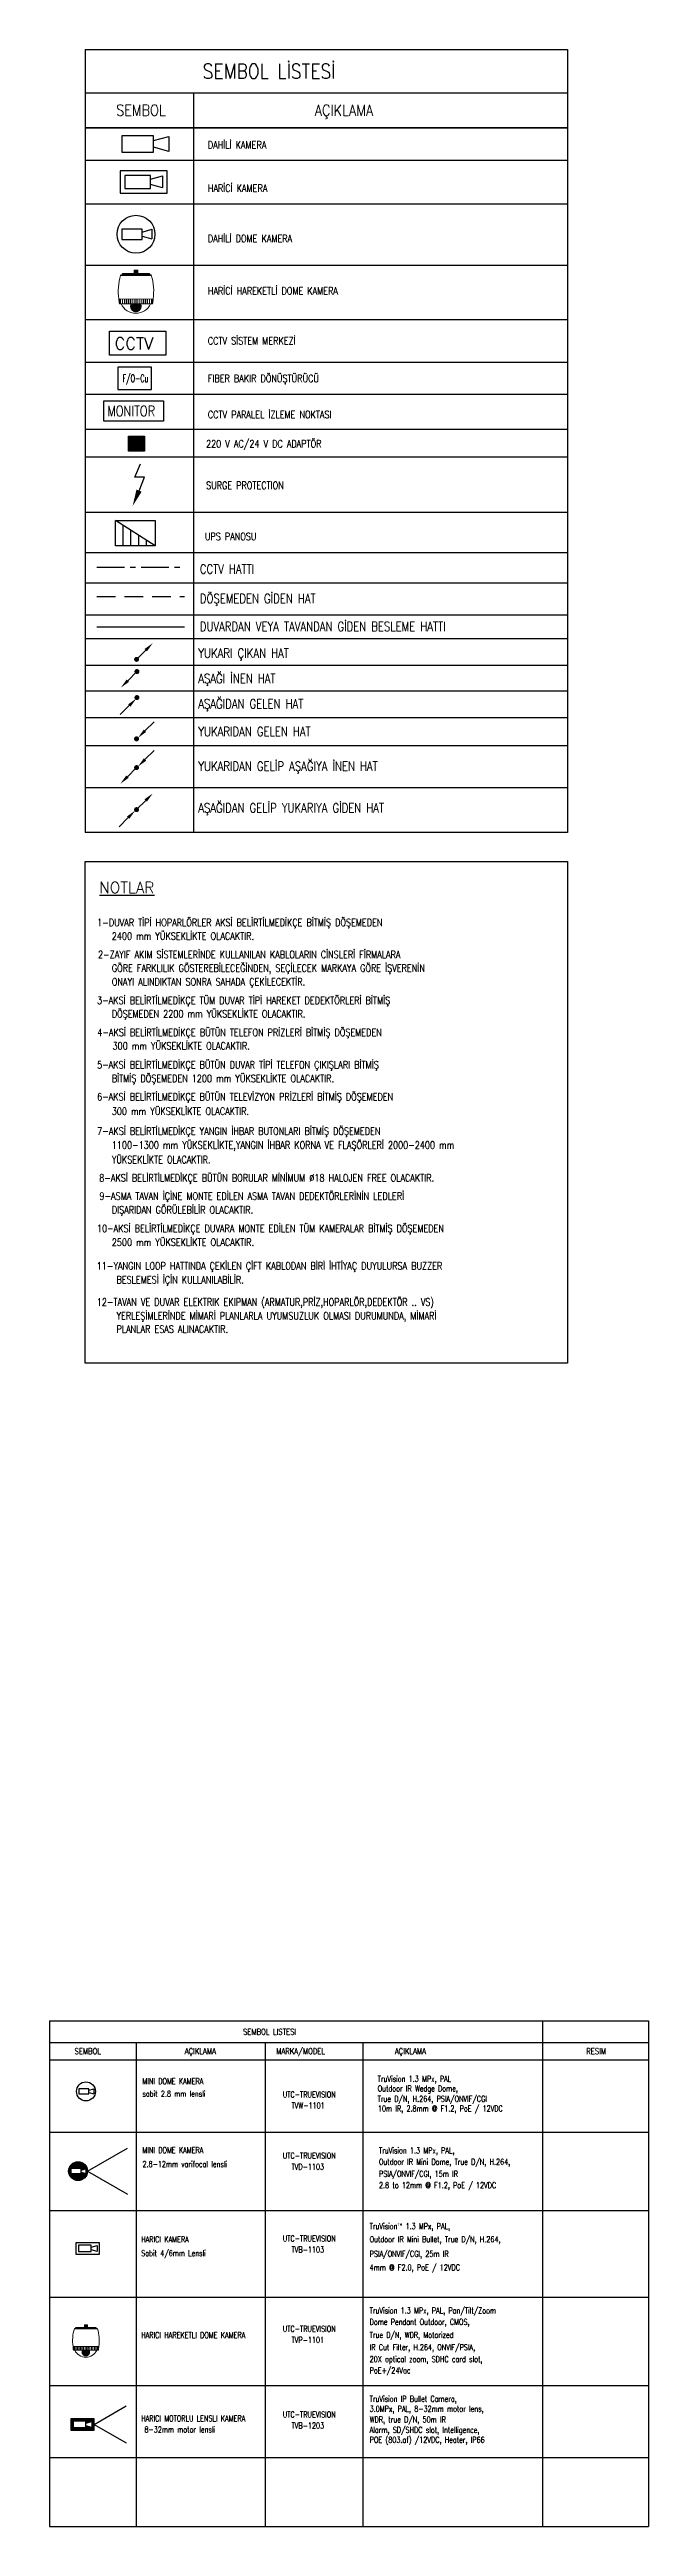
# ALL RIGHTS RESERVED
# Model space of a CAD drawing. Extents: x -9059 to 11889, y 0 to 6614.
# Drawn here: x -1251 to -439, y 3257 to 6614 of the extents above; entities that cross this region are included whole.
import ezdxf
from ezdxf.enums import TextEntityAlignment as Align

# ---------------------------------------------------------------- set-up
doc = ezdxf.new("R2010")
doc.units = 0
doc.header["$LTSCALE"] = 10
doc.header["$MEASUREMENT"] = 0
doc.linetypes.add('CENTER', pattern=[2, 1.25, -0.25, 0.25, -0.25])
doc.linetypes.add('HIDDEN', pattern=[0.375, 0.25, -0.125])
for name, color, linetype, lineweight in [('E-220 V AC 24 V DC ADAPTÖR', 7, 'Continuous', 30), ('E-AŞAĞI İNEN HAT', 7, 'Continuous', 30), ('E-AŞAĞIDAN GELEN HAT', 7, 'Continuous', 30), ('E-AŞAĞIDAN GELİP YUKARIYA GİDEN HAT', 7, 'Continuous', 30), ('E-CCTV MERKEZİ', 7, 'Continuous', 30), ('E-CCTV PARALEL İZLEME NOKTASI', 7, 'Continuous', 30), ('E-DAHİLİ DOME KAMERA', 7, 'Continuous', 30), ('E-DAHİLİ KAMERA', 7, 'Continuous', 30), ('E-DAHİLİ SPEED DOME', 7, 'Continuous', 30), ('E-GUVENLIK-CCTV', 7, 'Continuous', 30), ('E-HARİCİ KAMERA', 7, 'Continuous', 30), ('E-IP KAMERA RACK KABİN', 7, 'Continuous', 30), ('E-KABLO', 7, 'Continuous', 30), ('E-TOPRAKLAMA', 7, 'Continuous', 30), ('E-UPS PANOSU', 7, 'Continuous', 30), ('E-YAZI', 7, 'Continuous', 30), ('E-YUKARI ÇIKAN HAT', 7, 'Continuous', 30), ('E-YUKARIDAN GELEN HAT', 7, 'Continuous', 30), ('E-YUKARIDAN GELİP AŞAĞIYA İNEN HAT', 7, 'Continuous', 30)]:
    doc.layers.add(name, color=color, linetype=linetype, lineweight=lineweight)
doc.styles.add('E-YAZI', font='txttw.shx')

# ---------------------------------------------------------------- blocks, each defined once
blk = doc.blocks.new('100_DAHİLİ KAMERA')
at = {"layer": 'E-DAHİLİ KAMERA', "color": 4}
blk.add_lwpolyline([(4.31, -1.1), (4.31, 1.1), (0, 1.1), (0, -1.1)], close=True, dxfattribs=at)
blk.add_lwpolyline([(4.31, 0.44), (6.35, 1.02), (6.35, -1.02), (4.31, -0.44)], dxfattribs=at)
blk = doc.blocks.new('100_HARİCİ KAMERA')
at = {"layer": 'E-HARİCİ KAMERA', "color": 4}
for points in [[(0, -1.9), (7.95, -1.9), (7.95, 1.9), (0, 1.9)], [(5.11, -1.1), (5.11, 1.1), (0.8, 1.1), (0.8, -1.1)]]:
    blk.add_lwpolyline(points, close=True, dxfattribs=at)
blk.add_lwpolyline([(5.11, 0.44), (7.15, 1.02), (7.15, -1.02), (5.11, -0.44)], dxfattribs=at)
blk = doc.blocks.new('100_DAHİLİ DOME KAMERA')
at = {"layer": 'E-DAHİLİ DOME KAMERA', "color": 4}
for p, q in [((-1.94, 0.71), (-1.94, -0.69)), ((0.82, 0.71), (-1.94, 0.71)), ((0.82, -0.69), (0.82, 0.71)), ((0.82, 0.29), (2.13, 0.67)), ((2.13, 0.67), (2.13, -0.64)), ((-1.94, -0.69), (0.82, -0.69)), ((0.82, -0.27), (2.13, -0.64))]:
    blk.add_line(p, q, dxfattribs=at)
at = {"layer": 'E-DAHİLİ DOME KAMERA', "color": 4, "linetype": 'Continuous'}
blk.add_circle((0, 0), 2.57, dxfattribs=at)
blk = doc.blocks.new('100_CCTV MERKEZİ')
at = {"layer": 'E-CCTV MERKEZİ', "color": 4}
blk.add_lwpolyline([(-3.81, 0), (-3.81, 3.24), (3.81, 3.24), (3.81, 0)], close=True, dxfattribs=at)
at = {"layer": 'E-CCTV MERKEZİ', "color": 3, "style": 'E-YAZI'}
blk.add_text('CCTV', height=1.6, dxfattribs=at).set_placement((-3.12, 0.77))
blk = doc.blocks.new('100_UPS PANOSU')
at = {"layer": 'E-UPS PANOSU', "color": 4}
for p, q in [((-26.9, 41.9), (26.9, 41.9)), ((-26.9, 7.4), (-26.9, 41.9)), ((26.9, 7.4), (-26.9, 41.9)), ((-16.4, 7.4), (-16.4, 35.2)), ((26.9, 41.9), (26.9, 7.4)), ((26.9, 7.4), (-26.9, 7.4)), ((-5.9, 7.4), (-5.9, 28.5)), ((4.6, 7.4), (4.6, 21.7)), ((15.1, 7.4), (15.1, 15))]:
    blk.add_line(p, q, dxfattribs=at)
blk = doc.blocks.new('100_220 V AC 24 V DC ADAPTÖR')
at = {"layer": 'E-220 V AC 24 V DC ADAPTÖR', "color": 4}
blk.add_lwpolyline([(0, 10.2), (21.8, 10.2), (21.8, -10.2), (0, -10.2)], close=True, dxfattribs=at)
blk.add_solid([(0, 10.2), (21.8, 10.2), (0, -10.2), (21.8, -10.2)], dxfattribs=at)
blk = doc.blocks.new('10_SURGE PROTECTION')
at = {"layer": 'E-TOPRAKLAMA', "color": 3, "linetype": 'Continuous'}
for p, q in [((10.7, 80.8), (24.8, 114.4)), ((35.6, 80.8), (10.7, 80.8)), ((21.6, 47.3), (35.6, 80.8))]:
    blk.add_line(p, q, dxfattribs=at)
blk.add_solid([(28, 44.6), (15.1, 50), (5.3, 8.6)], dxfattribs=at)
blk = doc.blocks.new('10_CCTV PARALEL İZLEME NOKTASI')
at = {"layer": 'E-CCTV PARALEL İZLEME NOKTASI', "color": 4}
blk.add_lwpolyline([(-71.1, 100.8), (90, 100.8), (90, 45.2), (-71.1, 45.2)], close=True, dxfattribs=at)
at = {"layer": 'E-CCTV PARALEL İZLEME NOKTASI', "color": 3, "style": 'E-YAZI', "width": 0.8}
blk.add_text('MONITOR', height=28, dxfattribs=at).set_placement((-62.2, 59))
blk = doc.blocks.new('E-DAHİLİ SPEED DOME KAMERA (HAREKETLİ)')
at = {"layer": 'E-DAHİLİ SPEED DOME', "lineweight": 15}
blk.add_hatch(color=5, dxfattribs=at).paths.add_polyline_path([(0.77, -4.93, 0.114875), (0.69, -4.58), (-0.72, -4.58, 0.114346), (-0.8, -4.93, 1)])
at = {"layer": 'E-DAHİLİ SPEED DOME', "color": 5, "lineweight": 15}
for p, q in [((-0.26, 0), (-0.26, -0.46)), ((0, 0), (-0.26, 0)), ((0, 0), (0.26, 0)), ((-2.08, -0.71), (2.08, -0.71)), ((-2, -0.64), (2, -0.64)), ((-1.86, -0.54), (-1.74, -0.54)), ((-1.77, -0.46), (1.77, -0.46)), ((-1.74, -0.54), (1.74, -0.54)), ((0, -0.08), (-0.26, -0.08)), ((0, -0.17), (-0.26, -0.17)), ((0, -0.25), (-0.26, -0.25)), ((0, -0.33), (-0.26, -0.33)), ((0, -0.42), (-0.26, -0.42)), ((0, -0.08), (0.26, -0.08)), ((0, -0.17), (0.26, -0.17)), ((0, -0.25), (0.26, -0.25)), ((0, -0.33), (0.26, -0.33)), ((0, -0.42), (0.26, -0.42)), ((0.26, 0), (0.26, -0.46)), ((1.86, -0.54), (1.74, -0.54)), ((-2.32, -3.91), (2.32, -3.92)), ((-2.25, -4.58), (2.25, -4.58)), ((-2.12, -4.29), (-2.12, -3.91)), ((-2.12, -4.58), (-2.12, -3.91)), ((-2.09, -4.29), (-2.09, -3.91)), ((-2.09, -4.58), (-2.09, -3.91)), ((-1.84, -4.29), (-1.84, -3.91)), ((-1.84, -4.58), (-1.84, -3.91)), ((-1.81, -4.29), (-1.81, -3.91)), ((-1.81, -4.58), (-1.81, -3.91)), ((-1.56, -4.29), (-1.56, -3.91)), ((-1.56, -4.58), (-1.56, -3.91)), ((-1.53, -4.29), (-1.53, -3.91)), ((-1.53, -4.58), (-1.53, -3.91)), ((-1.28, -4.29), (-1.28, -3.91)), ((-1.28, -4.58), (-1.28, -3.91)), ((-1.25, -4.29), (-1.25, -3.91)), ((-1.25, -4.58), (-1.25, -3.91)), ((-1.01, -4.29), (-1.01, -3.91)), ((-1.01, -4.58), (-1.01, -3.91)), ((-0.98, -4.29), (-0.98, -3.91)), ((-0.98, -4.58), (-0.98, -3.91)), ((-0.72, -4.29), (-0.72, -3.91)), ((-0.72, -4.58), (-0.72, -3.91)), ((-0.69, -4.29), (-0.69, -3.91)), ((-0.69, -4.58), (-0.69, -3.91)), ((-0.44, -4.29), (-0.44, -3.91)), ((-0.44, -4.58), (-0.44, -3.91)), ((-0.41, -4.29), (-0.41, -3.91)), ((-0.41, -4.58), (-0.41, -3.91)), ((-0.16, -4.29), (-0.16, -3.91)), ((-0.16, -4.58), (-0.16, -3.91)), ((-0.13, -4.29), (-0.13, -3.91)), ((-0.13, -4.58), (-0.13, -3.91)), ((0.13, -4.29), (0.13, -3.92)), ((0.13, -4.58), (0.13, -3.91)), ((0.15, -4.29), (0.16, -3.92)), ((0.15, -4.58), (0.16, -3.91)), ((0.41, -4.29), (0.41, -3.92)), ((0.41, -4.58), (0.41, -3.91)), ((0.43, -4.29), (0.44, -3.92)), ((0.43, -4.58), (0.44, -3.91)), ((0.69, -4.58), (0.69, -3.91)), ((0.69, -4.29), (0.69, -3.92)), ((0.71, -4.58), (0.72, -3.91)), ((0.71, -4.29), (0.72, -3.92)), ((0.98, -4.58), (0.98, -3.91)), ((0.98, -4.29), (0.98, -3.92)), ((1.01, -4.58), (1.01, -3.91)), ((1.01, -4.29), (1.01, -3.92)), ((1.25, -4.58), (1.25, -3.91)), ((1.25, -4.29), (1.25, -3.92)), ((1.27, -4.58), (1.27, -3.91)), ((1.27, -4.29), (1.27, -3.92)), ((1.53, -4.58), (1.53, -3.91)), ((1.53, -4.29), (1.53, -3.92)), ((1.55, -4.58), (1.55, -3.91)), ((1.55, -4.29), (1.55, -3.92)), ((1.81, -4.58), (1.81, -3.91)), ((1.81, -4.29), (1.81, -3.92)), ((1.83, -4.58), (1.83, -3.91)), ((1.83, -4.29), (1.83, -3.92)), ((2.09, -4.58), (2.09, -3.91)), ((2.09, -4.3), (2.09, -3.92)), ((2.11, -4.58), (2.11, -3.91)), ((2.11, -4.3), (2.11, -3.92))]:
    blk.add_line(p, q, dxfattribs=at)
for centre, radius, start, end in [((4.75, -2.84), 7.15, 162.6726, 188.6391), ((-1.95, -0.78), 0.148, 112.0065, 152.1591), ((-1.72, -0.98), 0.435, 92.3606, 129.6118), ((-1.08, -1.28), 1.07, 130.1476, 136.6157), ((1.72, -0.98), 0.435, 50.3313, 87.5824), ((1.08, -1.28), 1.07, 43.3274, 49.7954), ((1.95, -0.78), 0.148, 27.7839, 67.9366), ((-4.75, -2.83), 7.15, 351.304, 17.2704), ((10.56, -2.93), 12.92, 184.3349, 187.3377), ((10.6, -2.93), 12.92, 184.354, 187.3375), ((-0.02, -3.65), 2.2, 205.1602, 334.9025), ((-10.61, -2.92), 12.92, 352.6245, 355.6081), ((-10.56, -2.92), 12.92, 352.6245, 355.6081)]:
    blk.add_arc(centre, radius, start, end, dxfattribs=at)
blk = doc.blocks.new('100_YUKARI ÇIKAN HAT')
at = {"layer": 'E-YUKARI ÇIKAN HAT', "color": 3, "linetype": 'Continuous'}
blk.add_line((2.47, 2.47), (0, 0), dxfattribs=at)
at = {"layer": 'E-YUKARI ÇIKAN HAT', "color": 4, "linetype": 'Continuous', "const_width": 0.675}
blk.add_lwpolyline([(-0.34, 0, 1), (0.34, 0, 1)], format="xyb", close=True, dxfattribs=at)
at = {"layer": 'E-YUKARI ÇIKAN HAT', "color": 3, "linetype": 'Continuous'}
blk.add_solid([(2.15, 2.79), (2.79, 2.15), (4.38, 4.38)], dxfattribs=at)
blk = doc.blocks.new('100_AŞAĞI İNEN HAT')
at = {"layer": 'E-AŞAĞI İNEN HAT', "color": 3, "linetype": 'Continuous'}
blk.add_line((-2.47, -2.47), (0, 0), dxfattribs=at)
at = {"layer": 'E-AŞAĞI İNEN HAT', "color": 4, "linetype": 'Continuous', "const_width": 0.675}
blk.add_lwpolyline([(-0.34, 0, 1), (0.34, 0, 1)], format="xyb", close=True, dxfattribs=at)
at = {"layer": 'E-AŞAĞI İNEN HAT', "color": 3, "linetype": 'Continuous'}
blk.add_solid([(-2.15, -2.79), (-2.79, -2.15), (-4.38, -4.38)], dxfattribs=at)
blk = doc.blocks.new('100_AŞAĞIDAN GELEN HAT')
at = {"layer": 'E-AŞAĞIDAN GELEN HAT', "color": 3, "linetype": 'Continuous'}
blk.add_line((-2.07, -2.17), (-4.55, -4.64), dxfattribs=at)
at = {"layer": 'E-AŞAĞIDAN GELEN HAT', "color": 4, "linetype": 'Continuous', "const_width": 0.675}
blk.add_lwpolyline([(-0.34, 0, 1), (0.34, 0, 1)], format="xyb", close=True, dxfattribs=at)
at = {"layer": 'E-AŞAĞIDAN GELEN HAT', "color": 3, "linetype": 'Continuous'}
blk.add_solid([(-2.39, -1.85), (-1.76, -2.49), (-0.16, -0.26)], dxfattribs=at)
blk = doc.blocks.new('100_YUKARIDAN GELEN HAT')
at = {"layer": 'E-YUKARIDAN GELEN HAT', "color": 3, "linetype": 'Continuous'}
blk.add_line((2.28, 2.17), (4.75, 4.65), dxfattribs=at)
at = {"layer": 'E-YUKARIDAN GELEN HAT', "color": 4, "linetype": 'Continuous', "const_width": 0.675}
blk.add_lwpolyline([(-0.34, 0, 1), (0.34, 0, 1)], format="xyb", close=True, dxfattribs=at)
at = {"layer": 'E-YUKARIDAN GELEN HAT', "color": 3, "linetype": 'Continuous'}
blk.add_solid([(2.59, 1.86), (1.96, 2.49), (0.37, 0.27)], dxfattribs=at)
blk = doc.blocks.new('100_YUKARIDAN GELİP AŞAĞIYA İNEN HAT')
at = {"layer": 'E-YUKARIDAN GELİP AŞAĞIYA İNEN HAT', "color": 3, "linetype": 'Continuous'}
for p, q in [((2.28, 2.17), (4.75, 4.65)), ((-2.47, -2.47), (0, 0))]:
    blk.add_line(p, q, dxfattribs=at)
at = {"layer": 'E-YUKARIDAN GELİP AŞAĞIYA İNEN HAT', "color": 4, "linetype": 'Continuous', "const_width": 0.675}
blk.add_lwpolyline([(-0.34, 0, 1), (0.34, 0, 1)], format="xyb", close=True, dxfattribs=at)
at = {"layer": 'E-YUKARIDAN GELİP AŞAĞIYA İNEN HAT', "color": 3, "linetype": 'Continuous'}
for points in [[(2.59, 1.86), (1.96, 2.49), (0.37, 0.27)], [(-2.15, -2.79), (-2.79, -2.15), (-4.38, -4.38)]]:
    blk.add_solid(points, dxfattribs=at)
blk = doc.blocks.new('100_AŞAĞIDAN GELİP YUKARIYA GİDEN HAT')
at = {"layer": 'E-AŞAĞIDAN GELİP YUKARIYA GİDEN HAT', "color": 3, "linetype": 'Continuous'}
for p, q in [((2.47, 2.47), (0, 0)), ((-2.28, -2.17), (-4.75, -4.65))]:
    blk.add_line(p, q, dxfattribs=at)
at = {"layer": 'E-AŞAĞIDAN GELİP YUKARIYA GİDEN HAT', "color": 4, "linetype": 'Continuous', "const_width": 0.675}
blk.add_lwpolyline([(0.34, 0, 1), (-0.34, 0, 1)], format="xyb", close=True, dxfattribs=at)
at = {"layer": 'E-AŞAĞIDAN GELİP YUKARIYA GİDEN HAT', "color": 3, "linetype": 'Continuous'}
for points in [[(2.15, 2.79), (2.79, 2.15), (4.38, 4.38)], [(-2.59, -1.86), (-1.96, -2.49), (-0.37, -0.27)]]:
    blk.add_solid(points, dxfattribs=at)
blk = doc.blocks.new('FO CU DÖNÜŞTÜRÜCÜ')
at = {"layer": 'E-IP KAMERA RACK KABİN', "color": 4}
blk.add_lwpolyline([(25.2, 0), (25.2, 33.6), (-25.2, 33.6), (-25.2, 0)], close=True, dxfattribs=at)
at = {"layer": 'E-IP KAMERA RACK KABİN', "color": 3, "style": 'E-YAZI', "width": 0.6}
blk.add_text('F/O-Cu', height=11.2, dxfattribs=at).set_placement((-18.3, 11.3))
blk = doc.blocks.new('E-VARIFOCAL DOME KAMERA')
at = {"layer": 'E-DAHİLİ KAMERA'}
h = blk.add_hatch(color=6, dxfattribs=at)
h.dxf.hatch_style = 1
h.paths.add_polyline_path([(0, 0, 1), (25.7, 0, 1)])
h.paths.add_polyline_path([(16.9, 3.6), (16.9, 1.5), (23.5, 3.3), (23.5, -3.2), (16.9, -1.3), (16.9, -3.4), (3.1, -3.4), (3.1, 3.6)], flags=16)
at = {"layer": 'E-DAHİLİ KAMERA', "color": 6}
for p, q in [((3.1, 3.6), (3.1, -3.4)), ((16.9, 3.6), (3.1, 3.6)), ((16.9, -3.4), (16.9, 3.6)), ((16.9, 1.5), (23.5, 3.3)), ((23.5, 3.3), (23.5, -3.2)), ((25.7, 0), (79.9, 31.3)), ((25.7, 0), (79.9, -31.3)), ((3.1, -3.4), (16.9, -3.4)), ((16.9, -1.3), (23.5, -3.2))]:
    blk.add_line(p, q, dxfattribs=at)
blk.add_circle((12.8, 0), 12.8, dxfattribs=at)
blk = doc.blocks.new('E-HARICI KAMERA-MOTORLU LENSLI')
at = {"layer": 'E-DAHİLİ KAMERA'}
h = blk.add_hatch(color=3, dxfattribs=at)
h.dxf.hatch_style = 1
h.paths.add_polyline_path([(0, 7.6), (0, -7.6), (31.8, -7.6), (31.8, 7.6)])
h.paths.add_polyline_path([(28.6, 4.1), (28.6, -4.1), (20.4, -1.8), (20.4, -4.4), (3.2, -4.4), (3.2, 4.4), (20.4, 4.4), (20.4, 1.8)], flags=16)
at = {"layer": 'E-DAHİLİ KAMERA', "color": 3}
for q in [(75.2, 25.1), (75.2, -25.1)]:
    blk.add_line((31.8, 0), q, dxfattribs=at)
for points in [[(0, -7.6), (31.8, -7.6), (31.8, 7.6), (0, 7.6)], [(20.4, -4.4), (20.4, 4.4), (3.2, 4.4), (3.2, -4.4)]]:
    blk.add_lwpolyline(points, close=True, dxfattribs=at)
blk.add_lwpolyline([(20.4, 1.8), (28.6, 4.1), (28.6, -4.1), (20.4, -1.8)], dxfattribs=at)

msp = doc.modelspace()

# ---------------------------------------------------------------- linework, layer by layer
at = {"layer": 'E-KABLO', "color": 6, "linetype": 'CENTER', "ltscale": 3}
msp.add_line((-1186.6, 5912.84), (-1068.06, 5912.84), dxfattribs=at)
at = {"layer": 'E-KABLO', "color": 6, "linetype": 'HIDDEN', "ltscale": 10}
msp.add_line((-1186.53, 5872.88), (-1068.06, 5872.88), dxfattribs=at)
at = {"layer": 'E-KABLO', "color": 4, "linetype": 'Continuous', "ltscale": 5}
msp.add_line((-1186.53, 5831.87), (-1068.06, 5831.87), dxfattribs=at)
at = {"layer": 'E-KABLO'}
msp.add_lwpolyline([(-1202.47, 5513.63), (-549.18, 5513.63), (-549.18, 4833.68), (-1202.47, 4833.68)], close=True, dxfattribs=at)
at = {"layer": 'E-YAZI', "color": 4}
for p, q in [((-1202.47, 6614.42), (-1202.47, 5553.38)), ((-1202.47, 6614.42), (-549.18, 6614.42)), ((-549.18, 6614.42), (-549.18, 5553.38)), ((-1202.47, 6555.51), (-549.18, 6555.51)), ((-1202.47, 6508.45), (-549.18, 6508.45)), ((-549.18, 5553.38), (-1202.47, 5553.38)), ((-1250.64, 3942.42), (-1250.64, 3257.1)), ((-1250.64, 3942.42), (-439.39, 3942.42)), ((-1250.64, 3912.97), (-439.39, 3912.97)), ((-1250.64, 3889.52), (-439.39, 3889.52)), ((-1250.64, 3257.1), (-439.39, 3257.1))]:
    msp.add_line(p, q, dxfattribs=at)
at = {"layer": 'E-YAZI', "color": 7}
for p, q in [((-1055.46, 6555.51), (-1055.46, 5553.38)), ((-549.18, 6508.45), (-1202.47, 6508.45)), ((-1202.47, 6508.45), (-549.18, 6508.45)), ((-1202.47, 6464.55), (-549.18, 6464.55)), ((-1202.47, 6405.45), (-549.18, 6405.45)), ((-1202.47, 6322.29), (-549.18, 6322.29)), ((-1202.47, 6248.43), (-549.18, 6248.43)), ((-1202.47, 6248.43), (-549.18, 6248.43)), ((-1202.47, 6190.86), (-549.18, 6190.86)), ((-1202.47, 6147.39), (-549.18, 6147.39)), ((-1202.47, 6099.82), (-549.18, 6099.82)), ((-1202.47, 6062.25), (-549.18, 6062.25)), ((-1202.47, 5987.57), (-549.18, 5987.57)), ((-1202.47, 5932.56), (-549.18, 5932.56)), ((-1202.47, 5891.69), (-549.18, 5891.69)), ((-1202.47, 5848.39), (-549.18, 5848.39)), ((-1202.47, 5815.98), (-549.18, 5815.98)), ((-549.18, 5779.42), (-1202.47, 5779.42)), ((-549.18, 5744.93), (-1202.47, 5744.93)), ((-549.18, 5708.57), (-1202.47, 5708.57)), ((-549.18, 5670.67), (-1202.47, 5670.67)), ((-549.18, 5613.71), (-1202.47, 5613.71)), ((-1133.53, 3912.97), (-1133.53, 3257.1))]:
    msp.add_line(p, q, dxfattribs=at)
at = {"layer": 'E-YAZI', "color": 7, "linetype": 'Continuous'}
for p, q in [((-583.11, 3942.42), (-583.11, 3257.1)), ((-439.39, 3942.42), (-439.39, 3257.1)), ((-958.56, 3912.97), (-958.56, 3257.1)), ((-826.44, 3912.97), (-826.44, 3257.1)), ((-1250.64, 3889.52), (-439.39, 3889.52)), ((-1250.64, 3791.47), (-439.39, 3791.47)), ((-1250.64, 3685.41), (-439.39, 3685.41)), ((-1250.64, 3568.04), (-439.39, 3568.04)), ((-1250.64, 3447.95), (-439.39, 3447.95)), ((-1250.64, 3350.62), (-439.39, 3350.62)), ((-1250.64, 3257.1), (-439.39, 3257.1))]:
    msp.add_line(p, q, dxfattribs=at)

# ---------------------------------------------------------------- block references
at = {"layer": 'E-AŞAĞI İNEN HAT', "xscale": 5, "yscale": 5, "zscale": 5}
msp.add_blockref('100_AŞAĞI İNEN HAT', (-1132.28, 5771.29), dxfattribs=at)
at = {"layer": 'E-AŞAĞIDAN GELEN HAT', "xscale": 5, "yscale": 5, "zscale": 5}
msp.add_blockref('100_AŞAĞIDAN GELEN HAT', (-1132.28, 5736.08), dxfattribs=at)
at = {"layer": 'E-AŞAĞIDAN GELİP YUKARIYA GİDEN HAT', "xscale": 5, "yscale": 5, "zscale": 5}
msp.add_blockref('100_AŞAĞIDAN GELİP YUKARIYA GİDEN HAT', (-1132.8, 5584.17), dxfattribs=at)
at = {"layer": 'E-CCTV MERKEZİ', "xscale": 10, "yscale": 10, "zscale": 10}
msp.add_blockref('100_CCTV MERKEZİ', (-1131.18, 6200.27), dxfattribs=at)
at = {"layer": 'E-CCTV PARALEL İZLEME NOKTASI', "xscale": 0.5, "yscale": 0.5, "zscale": 0.5}
msp.add_blockref('10_CCTV PARALEL İZLEME NOKTASI', (-1141.39, 6087.97), dxfattribs=at)
at = {"layer": 'E-DAHİLİ DOME KAMERA'}
for p, xscale, yscale, zscale in [((-1133.56, 6364.05), 10, 10, 10), ((-1201.33, 3846.8), 5, 5, 5)]:
    msp.add_blockref('100_DAHİLİ DOME KAMERA', p, dxfattribs=dict(at, xscale=xscale, yscale=yscale, zscale=zscale))
at = {"layer": 'E-DAHİLİ KAMERA', "xscale": 10, "yscale": 10, "zscale": 10}
msp.add_blockref('100_DAHİLİ KAMERA', (-1152.72, 6486.5), dxfattribs=at)
at = {"layer": 'E-DAHİLİ KAMERA', "color": 2}
for name, p in [('E-VARIFOCAL DOME KAMERA', (-1224.86, 3738.71)), ('E-HARICI KAMERA-MOTORLU LENSLI', (-1221.89, 3395.41))]:
    msp.add_blockref(name, p, dxfattribs=at)
at = {"layer": 'E-DAHİLİ SPEED DOME'}
for p, xscale, yscale, zscale in [((-1133.58, 6315.43), 10, 10, 10), ((-1201.4, 3530.4), 7.5, 7.5, 7.5)]:
    msp.add_blockref('E-DAHİLİ SPEED DOME KAMERA (HAREKETLİ)', p, dxfattribs=dict(at, xscale=xscale, yscale=yscale, zscale=zscale))
at = {"layer": 'E-GUVENLIK-CCTV'}
for name, p in [('100_220 V AC 24 V DC ADAPTÖR', (-1143.71, 6080.35)), ('100_UPS PANOSU', (-1134.5, 5934.15))]:
    msp.add_blockref(name, p, dxfattribs=at)
at = {"layer": 'E-HARİCİ KAMERA'}
for p, xscale, yscale, zscale in [((-1154.94, 6435), 8.000000000000002, 8.000000000000002, 8.000000000000002), ((-1214.83, 3633.99), 4.000000000000002, 4.000000000000002, 4.000000000000002)]:
    msp.add_blockref('100_HARİCİ KAMERA', p, dxfattribs=dict(at, xscale=xscale, yscale=yscale, zscale=zscale))
at = {"layer": 'E-KABLO', "color": 6}
for name, p, xscale, yscale, zscale in [('FO CU DÖNÜŞTÜRÜCÜ', (-1135.3, 6153.55), 0.9, 0.9, 0.9), ('10_SURGE PROTECTION', (-1141.04, 5990.95), 0.5400000000000001, 0.5400000000000001, 0.5400000000000001)]:
    msp.add_blockref(name, p, dxfattribs=dict(at, xscale=xscale, yscale=yscale, zscale=zscale))
at = {"layer": 'E-YUKARI ÇIKAN HAT', "xscale": 5, "yscale": 5, "zscale": 5}
msp.add_blockref('100_YUKARI ÇIKAN HAT', (-1132.8, 5787.85), dxfattribs=at)
at = {"layer": 'E-YUKARIDAN GELEN HAT', "xscale": 5, "yscale": 5, "zscale": 5}
msp.add_blockref('100_YUKARIDAN GELEN HAT', (-1132.8, 5680.08), dxfattribs=at)
at = {"layer": 'E-YUKARIDAN GELİP AŞAĞIYA İNEN HAT', "xscale": 5, "yscale": 5, "zscale": 5}
msp.add_blockref('100_YUKARIDAN GELİP AŞAĞIYA İNEN HAT', (-1132.8, 5641.14), dxfattribs=at)

# ---------------------------------------------------------------- texts
at = {"layer": 'E-YAZI', "color": 4, "style": 'E-YAZI', "width": 0.85}
for s, height, p in [('SEMBOL LİSTESİ', 20, (-953.31, 6584.96)), ('SEMBOL', 15, (-1126.81, 6532.12)), ('AÇIKLAMA', 15, (-851.81, 6532.12)), ('SEMBOL LISTESI', 8, (-952.57, 3927.69)), ('SEMBOL', 8, (-1198.9, 3901.27)), ('AÇIKLAMA', 8, (-1046.39, 3901.27)), ('MARKA/MODEL', 8, (-910.49, 3901.27)), ('AÇIKLAMA', 8, (-761.85, 3901.27)), ('RESIM', 8, (-510.19, 3901.27))]:
    msp.add_text(s, height=height, dxfattribs=at).set_placement(p, align=Align.MIDDLE_CENTER)
at = {"layer": 'E-YAZI', "color": 3, "style": 'E-YAZI', "width": 0.8}
for s, height, p in [('DAHİLİ KAMERA ', 10, (-1036.22, 6480.11)), ('HARİCİ KAMERA', 10, (-1036.22, 6421.4)), ('DAHİLİ DOME KAMERA', 10, (-1036.22, 6353.13)), ('HARİCİ HAREKETLİ DOME KAMERA', 10, (-1036.22, 6282.3)), ('CCTV SİSTEM MERKEZİ', 10, (-1036.22, 6214.62)), ('FIBER BAKIR DÖNÜŞTÜRÜCÜ', 10, (-1036.22, 6163.71)), ('CCTV PARALEL İZLEME NOKTASI', 10, (-1036.22, 6114.58)), ('220 V AC/24 V DC ADAPTÖR', 10, (-1038.61, 6075.09)), ('SURGE PROTECTION', 10, (-1038.61, 6018.71)), ('UPS PANOSU', 10, (-1040.3, 5949.5)), ('CCTV HATTI', 12.5, (-1047.1, 5903.95)), ('DÖŞEMEDEN GİDEN HAT', 12.5, (-1047.1, 5863.99)), ('DUVARDAN VEYA TAVANDAN GİDEN BESLEME HATTI', 12.5, (-1047.1, 5826.13)), ('YUKARI ÇIKAN HAT', 12.5, (-1049.12, 5790.01)), ('AŞAĞI İNEN HAT', 12.5, (-1049.12, 5755.59)), ('AŞAĞIDAN GELEN HAT', 12.5, (-1049.12, 5721.31)), ('YUKARIDAN GELEN HAT', 12.5, (-1049.12, 5683.78)), ('YUKARIDAN GELİP AŞAĞIYA İNEN HAT', 12.5, (-1049.12, 5636.81)), ('AŞAĞIDAN GELİP YUKARIYA GİDEN HAT', 12.5, (-1049.12, 5580.25)), ('1-DUVAR TİPİ HOPARLÖRLER AKSİ BELİRTİLMEDİKÇE BİTMİŞ DÖŞEMEDEN', 10, (-1186.13, 5426.14, 0)), ('2400 mm YÜKSEKLİKTE OLACAKTIR.', 10, (-1166.31, 5407.83, 0)), ('2-ZAYIF AKIM SİSTEMLERİNDE KULLANILAN KABLOLARIN CİNSLERİ FİRMALARA', 10, (-1184.99, 5382.7, 0)), ('GÖRE FARKLILIK GÖSTEREBİLECEĞİNDEN, SEÇİLECEK MARKAYA GÖRE İŞVERENİN', 10, (-1166.31, 5364.39, 0)), ('ONAYI ALINDIKTAN SONRA SAHADA ÇEKİLECEKTİR.', 10, (-1166.31, 5345.77, 0)), ('3-AKSİ BELİRTİLMEDİKÇE TÜM DUVAR TİPİ HAREKET DEDEKTÖRLERİ BİTMİŞ', 10, (-1186.29, 5320.64, 0)), ('DÖŞEMEDEN 2200 mm YÜKSEKLİKTE OLACAKTIR.', 10, (-1166.31, 5302.33, 0)), ('4-AKSİ BELİRTİLMEDİKÇE BÜTÜN TELEFON PRİZLERİ BİTMİŞ DÖŞEMEDEN', 10, (-1185.96, 5277.2, 0)), ('300 mm YÜKSEKLİKTE OLACAKTIR.', 10, (-1165.34, 5258.89, 0)), ('5-AKSİ BELİRTİLMEDİKÇE BÜTÜN DUVAR TİPİ TELEFON ÇIKIŞLARI BİTMİŞ', 10, (-1186.29, 5233.34, 0)), ('BİTMİŞ DÖŞEMEDEN 1200 mm YÜKSEKLİKTE OLACAKTIR.', 10, (-1166.31, 5214.82, 0)), ('6-AKSİ BELİRTİLMEDİKÇE BÜTÜN TELEVİZYON PRİZLERİ BİTMİŞ DÖŞEMEDEN', 10, (-1186.29, 5190.04, 0)), ('300 mm YÜKSEKLİKTE OLACAKTIR.', 10, (-1166.31, 5170.26, 0)), ('7-AKSİ BELİRTİLMEDİKÇE YANGIN İHBAR BUTONLARI BİTMİŞ DÖŞEMEDEN', 10, (-1186.13, 5143.4, 0)), ('1100-1300 mm YÜKSEKLİKTE,YANGIN İHBAR KORNA VE FLAŞÖRLERİ 2000-2400 mm', 10, (-1166.31, 5124.56, 0)), ('YÜKSEKLİKTE OLACAKTIR.', 10, (-1166.31, 5104.72, 0)), ('8-AKSİ BELİRTİLMEDİKÇE BÜTÜN BORULAR MİNİMUM %%C18 HALOJEN FREE OLACAKTIR.', 10, (-1183.34, 5079.94, 0)), ('9-ASMA TAVAN İÇİNE MONTE EDİLEN ASMA TAVAN DEDEKTÖRLERİNİN LEDLERİ', 10, (-1183.13, 5055.4, 0)), ('DIŞARIDAN GÖRÜLEBİLİR OLACAKTIR.', 10, (-1166.31, 5036.64, 0)), ('10-AKSİ BELİRTİLMEDİKÇE DUVARA MONTE EDİLEN TÜM KAMERALAR BİTMİŞ DÖŞEMEDEN', 10, (-1186.43, 5011.48, 0)), ('2500 mm YÜKSEKLİKTE OLACAKTIR.', 10, (-1166.31, 4992.72, 0)), ('11-YANGIN LOOP HATTINDA ÇEKİLEN ÇİFT KABLODAN BİRİ İHTİYAÇ DUYULURSA BUZZER', 10, (-1186.67, 4960.63, 0)), ('BESLEMESİ İÇİN KULLANILABİLİR.', 10, (-1160.01, 4941.88, 0)), ('12-TAVAN VE DUVAR ELEKTRIK EKIPMAN (ARMATUR,PRİZ,HOPARLÖR,DEDEKTÖR .. VS)', 10, (-1186.67, 4911.77, 0)), ('YERLEŞİMLERİNDE MİMARİ PLANLARLA UYUMSUZLUK OLMASI DURUMUNDA, MİMARİ', 10, (-1160.01, 4893.02, 0)), ('PLANLAR ESAS ALINACAKTIR.', 10, (-1160.01, 4875.12, 0)), ('MINI DOME KAMERA', 8, (-1124.8, 3856.68)), ('TruVision 1.3 MPx, PAL', 8, (-806.14, 3859.84)), ('sabit 2.8 mm lensli', 8, (-1124.8, 3839.67)), ('UTC-TRUEVISION', 8, (-934.67, 3838.61)), ('TVW-1101', 8, (-922.88, 3823.59)), ('True D/N, H.264, PSIA/ONVIF/CGI', 8, (-806.22, 3832.69)), ('Outdoor IR Wedge Dome,', 8, (-806.14, 3846.71)), ('10m IR, 2.8mm @ F1.2, PoE / 12VDC', 8, (-805.92, 3819.56)), ('MINI DOME KAMERA', 8, (-1124.8, 3763.3)), ('UTC-TRUEVISION', 8, (-934.67, 3755.72)), ('TruVision 1.3 MPx, PAL,', 8, (-804.37, 3762.78)), ('2.8-12mm varifocal lensli', 8, (-1124.8, 3744.28)), ('TVD-1103', 8, (-922.88, 3740.7)), ('Outdoor IR Mini Dome, True D/N, H.264, ', 8, (-804.37, 3747.37)), ('PSIA/ONVIF/CGI, 15m IR', 8, (-804.37, 3731.03)), ('2.8 to 12mm @ F1.2, PoE / 12VDC', 8, (-804.37, 3715.62)), ('TruVision™ 1.3 MPx, PAL,', 8, (-817, 3660.06)), ('Sabit 4/6mm Lensli', 8, (-1126.5, 3623.5)), ('HARICI KAMERA', 8, (-1126.5, 3642.23)), ('UTC-TRUEVISION', 8, (-934.67, 3643.42)), ('TVB-1103', 8, (-922.88, 3628.39)), ('Outdoor IR Mini Bullet, True D/N, H.264, ', 8, (-817, 3642.32)), ('PSIA/ONVIF/CGI, 25m IR', 8, (-817, 3622.57)), ('4mm @ F2.0, PoE / 12VDC', 8, (-817, 3604.21)), ('UTC-TRUEVISION', 8, (-934.67, 3520.97)), ('TruVision 1.3 MPx, PAL, Pan/Tilt/Zoom', 8, (-817, 3545.73)), ('Dome Pendant Outdoor, CMOS,', 8, (-817, 3530.37)), ('HARICI HAREKETLI DOME KAMERA', 8, (-1126.5, 3512.52)), ('TVP-1101', 8, (-922.88, 3505.95)), ('True D/N, WDR, Motorized', 8, (-817, 3512.66)), ('IR Cut Filter, H.264, ONVIF/PSIA,', 8, (-817, 3495.95)), ('20X optical zoom, SDHC card slot,', 8, (-817, 3479.9)), ('PoE+/24Vac', 8, (-817, 3464.62)), ('TruVision IP Bullet Camera, ', 8, (-817, 3426.07)), ('HARICI MOTORLU LENSLI KAMERA', 8, (-1126.5, 3399.56)), (' 8-32mm motor lensli', 8, (-1126.5, 3384.42)), ('UTC-TRUEVISION', 8, (-934.67, 3404.85)), ('TVB-1203', 8, (-922.88, 3389.82)), ('Alarm, SD/SHDC slot, Intelligence, ', 8, (-817, 3383.97)), ('WDR, true D/N, 50m IR', 8, (-817, 3398.02)), ('3.0MPx, PAL, 8-32mm motor lens, ', 8, (-817, 3412.58)), ('POE (803.af) /12VDC, Heater, IP66 ', 8, (-817, 3370.62))]:
    msp.add_text(s, height=height, dxfattribs=at).set_placement(p)
at = {"layer": 'E-YAZI', "color": 4, "style": 'E-YAZI'}
msp.add_text('%%uNOTLAR', height=15, dxfattribs=at).set_placement((-1183.2, 5471.08, 0))

doc.saveas('drawing.dxf')
